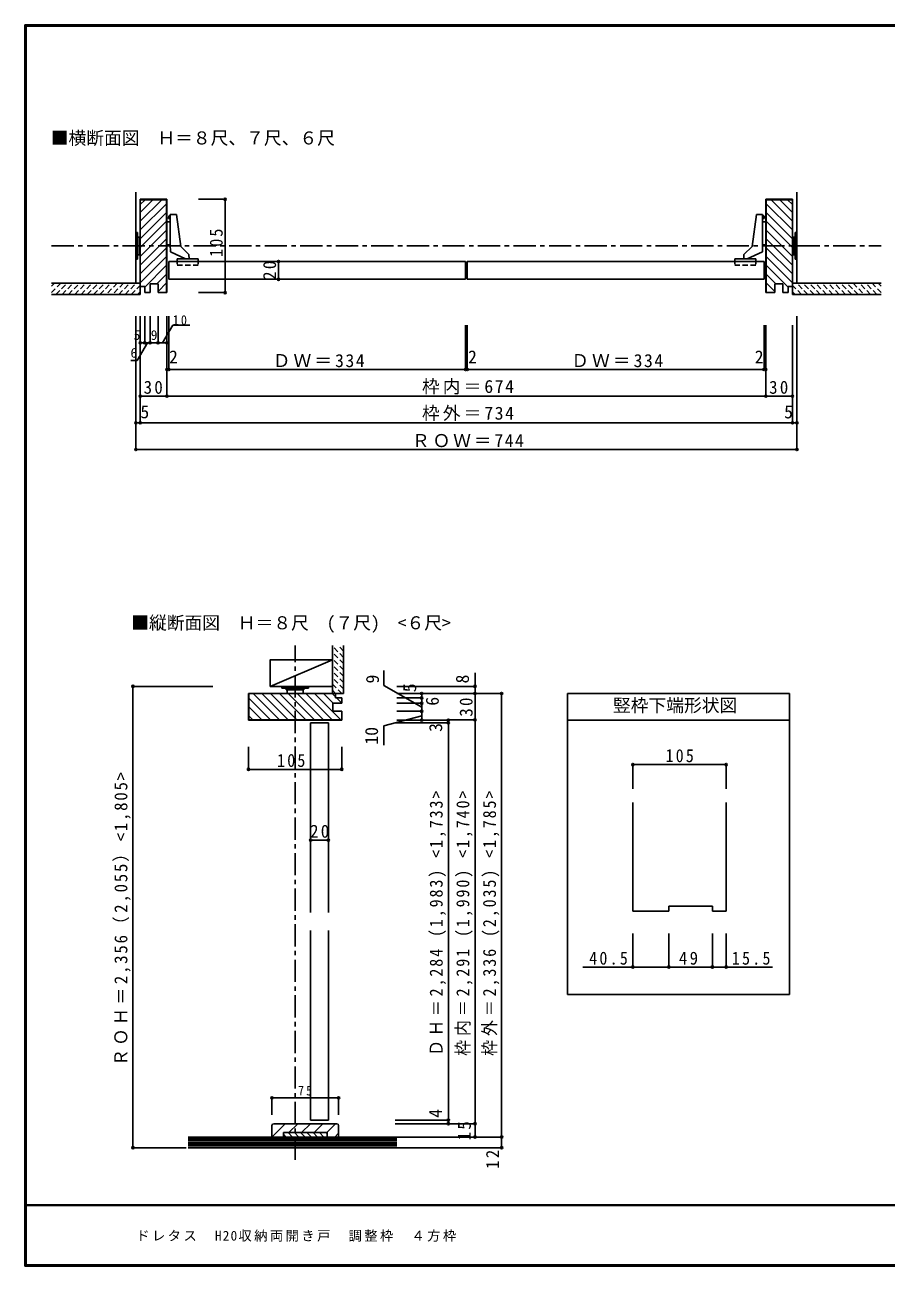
# Model space of a CAD drawing. Units: millimetres, scale not verified. Extents: x -973 to 977, y -718 to 696.
# Drawn here: x -973 to -4, y -701 to 696 of the extents above; entities that cross this region are included whole.
import ezdxf
from ezdxf.enums import TextEntityAlignment as Align

# ---------------------------------------------------------------- set-up
doc = ezdxf.new("R2010")
doc.units = ezdxf.units.MM
doc.header["$LTSCALE"] = 5
doc.header["$PDMODE"] = 32
doc.header["$PDSIZE"] = 2.5
doc.linetypes.add('CHAIN1', pattern=[8, 5, -1, 1, -1])
doc.linetypes.add('DASHED1', pattern=[1.8, 1.2, -0.6])
for name, color, linetype in [('0-0_補助線', 3, 'Continuous'), ('0-1_通り芯', 4, 'CHAIN1'), ('0-3_仕上げ', 2, 'Continuous'), ('0-4_枠', 3, 'Continuous'), ('0-6_扉', 6, 'Continuous'), ('0-7_金物', 7, 'Continuous'), ('0-A_文字', 7, 'Continuous'), ('0-B_寸法', 7, 'Continuous'), ('0-C_ハッチ', 4, 'Continuous'), ('F-1_枠', 6, 'Continuous'), ('F-A_文字', 7, 'Continuous')]:
    doc.layers.add(name, color=color, linetype=linetype)
doc.styles.add('ＭＳ ゴシック', font='')
doc.styles.get('ＭＳ ゴシック').set_extended_font_data('MS Gothic')

msp = doc.modelspace()

# ---------------------------------------------------------------- linework, layer by layer
at = {"layer": '0-0_補助線'}
for p, q in [((-362.639, -56.5), (-112.639, -56.5)), ((-362.639, -395.005), (-362.639, -56.5)), ((-112.639, -395.005), (-112.639, -56.5)), ((-362.639, -86.5), (-112.639, -86.5)), ((-288.955, -179.109), (-288.955, -301.474)), ((-183.955, -179.109), (-183.955, -301.474)), ((-288.955, -301.474), (-248.455, -301.474)), ((-248.455, -295.774), (-199.455, -295.774)), ((-248.455, -295.774), (-248.455, -301.474)), ((-199.455, -295.774), (-199.455, -301.474)), ((-199.455, -301.474), (-183.955, -301.474)), ((-112.639, -395.005), (-362.639, -395.005)), ((-680.166, -540.5), (-695.166, -555.5)), ((-695.139, -542.5), (-695.139, -555.5)), ((-622.139, -540.5), (-693.139, -540.5)), ((-666.024, -540.5), (-676.024, -550.5)), ((-651.881, -540.5), (-661.881, -550.5)), ((-637.739, -540.5), (-647.739, -550.5)), ((-623.597, -540.5), (-633.597, -550.5)), ((-620.139, -542.5), (-620.139, -555.5)), ((-620.139, -551.184), (-624.455, -555.5))]:
    msp.add_line(p, q, dxfattribs=at)
at = {"layer": '0-0_補助線', "color": 4}
for p, q in [((-288.955, -136.488), (-183.955, -136.488)), ((-288.955, -136.488), (-288.955, -163.621)), ((-183.955, -136.488), (-183.955, -163.621)), ((-288.955, -364.324), (-288.955, -326.565)), ((-248.455, -364.324), (-248.455, -326.565)), ((-199.455, -364.324), (-199.455, -326.565)), ((-183.955, -364.324), (-183.955, -326.565)), ((-248.455, -364.324), (-345.418, -364.324)), ((-199.455, -364.324), (-248.455, -364.324)), ((-131.951, -364.324), (-199.455, -364.324))]:
    msp.add_line(p, q, dxfattribs=at)
at = {"layer": '0-0_補助線', "color": 7}
for p, q in [((-682.139, -552.491), (-679.131, -555.5)), ((-677.06, -550.5), (-672.06, -555.5)), ((-669.989, -550.5), (-664.989, -555.5)), ((-662.918, -550.5), (-657.918, -555.5)), ((-655.847, -550.5), (-650.847, -555.5)), ((-648.775, -550.5), (-643.775, -555.5)), ((-641.704, -550.5), (-636.704, -555.5)), ((-634.633, -550.5), (-633.139, -551.994)), ((-633.139, -550.5), (-633.139, -555.5))]:
    msp.add_line(p, q, dxfattribs=at)
msp.add_lwpolyline([(-633.139, -550.5), (-682.139, -550.5), (-682.139, -555.5)], dxfattribs=at)
at = {"layer": '0-0_補助線'}
for centre, start, end in [((-693.139, -542.5), 90, 180), ((-622.139, -542.5), 0, 90)]:
    msp.add_arc(centre, 2, start, end, dxfattribs=at)
at = {"layer": '0-0_補助線', "color": 7}
for p in [(-288.955, -136.488), (-183.955, -136.488), (-288.955, -364.324), (-248.455, -364.324), (-199.455, -364.324), (-183.955, -364.324)]:
    msp.add_point(p, dxfattribs=at)
at = {"layer": '0-1_通り芯'}
for p, q in [((-943.333, 447), (-9.333, 447)), ((-669.139, -581.082), (-669.139, -2.5))]:
    msp.add_line(p, q, dxfattribs=at)
at = {"layer": '0-3_仕上げ', "color": 3}
for p, q in [((-848.333, 405), (-848.333, 507.5)), ((-104.333, 405), (-104.333, 507.5))]:
    msp.add_line(p, q, dxfattribs=at)
at = {"layer": '0-3_仕上げ'}
for p, q in [((-843.333, 405), (-943.333, 405)), ((-843.333, 392.5), (-943.333, 392.5)), ((-843.333, 405), (-843.333, 392.5)), ((-109.333, 405), (-9.333, 405)), ((-109.333, 405), (-109.333, 392.5)), ((-109.333, 392.5), (-9.333, 392.5)), ((-627.139, -56.5), (-627.139, -2.5)), ((-614.639, -56.5), (-614.639, -2.5)), ((-614.639, -56.5), (-627.139, -56.5)), ((-789.639, -555.5), (-554.639, -555.5)), ((-789.639, -567.5), (-554.639, -567.5))]:
    msp.add_line(p, q, dxfattribs=at)
at = {"layer": '0-3_仕上げ', "color": 7}
for p, q in [((-789.639, -557.5), (-554.639, -557.5)), ((-789.639, -559.5), (-554.639, -559.5)), ((-554.639, -561.5), (-789.639, -561.5)), ((-554.639, -563.5), (-789.639, -563.5)), ((-554.639, -565.5), (-789.639, -565.5))]:
    msp.add_line(p, q, dxfattribs=at)
at = {"layer": '0-3_仕上げ', "color": 4}
for points in [[(-627.139, -48.5), (-627.139, -18.5), (-697.139, -18.5), (-697.139, -48.5)], [(-627.139, -18.5), (-697.139, -48.5), (-627.139, -48.5)]]:
    msp.add_lwpolyline(points, dxfattribs=at)
at = {"layer": '0-4_枠'}
for p, q in [((-843.333, 499.5), (-813.333, 499.5)), ((-843.333, 499.5), (-843.333, 401.5)), ((-843.333, 499), (-813.833, 499)), ((-813.833, 394.5), (-813.833, 499)), ((-813.333, 394.5), (-813.333, 499.5)), ((-139.333, 394.5), (-139.333, 499.5)), ((-109.333, 499.5), (-139.333, 499.5)), ((-138.833, 394.5), (-138.833, 499)), ((-109.333, 499), (-138.833, 499)), ((-109.333, 499.5), (-109.333, 401.5)), ((-843.333, 401.5), (-838.333, 401.5)), ((-838.333, 394.5), (-838.333, 401.5)), ((-832.333, 394.5), (-838.333, 394.5)), ((-832.333, 404.5), (-823.333, 404.5)), ((-832.333, 404.5), (-832.333, 394.5)), ((-823.333, 404.5), (-823.333, 394.5)), ((-813.333, 394.5), (-823.333, 394.5)), ((-139.333, 394.5), (-129.333, 394.5)), ((-120.333, 404.5), (-129.333, 404.5)), ((-129.333, 404.5), (-129.333, 394.5)), ((-120.333, 404.5), (-120.333, 394.5)), ((-120.333, 394.5), (-114.333, 394.5)), ((-114.333, 394.5), (-114.333, 401.5)), ((-109.333, 401.5), (-114.333, 401.5)), ((-721.639, -56.5), (-623.639, -56.5)), ((-721.639, -56.5), (-721.639, -86.5)), ((-721.139, -56.5), (-721.139, -86)), ((-626.639, -67.5), (-626.639, -76.5)), ((-616.639, -67.5), (-626.639, -67.5)), ((-623.639, -56.5), (-623.639, -61.5)), ((-616.639, -76.5), (-626.639, -76.5)), ((-616.639, -76.5), (-616.639, -86.5)), ((-616.639, -86.5), (-721.639, -86.5)), ((-616.639, -86), (-721.139, -86)), ((-695.139, -555.5), (-620.139, -555.5))]:
    msp.add_line(p, q, dxfattribs=at)
msp.add_lwpolyline([(-616.639, -67.5), (-616.639, -61.5), (-623.639, -61.5)], dxfattribs=at)
at = {"layer": '0-6_扉'}
for p, q in [((-811.333, 429.5), (-477.333, 429.5)), ((-811.333, 429.5), (-811.333, 409.5)), ((-477.333, 429.5), (-477.333, 409.5)), ((-475.333, 429.5), (-141.333, 429.5)), ((-475.333, 429.5), (-475.333, 409.5)), ((-141.333, 429.5), (-141.333, 409.5)), ((-811.333, 409.5), (-477.333, 409.5)), ((-475.333, 409.5), (-141.333, 409.5)), ((-631.638, -89.5), (-651.638, -89.5)), ((-651.638, -303), (-651.638, -89.5)), ((-631.638, -303), (-631.638, -89.5)), ((-651.638, -536.5), (-651.638, -323)), ((-631.638, -536.5), (-631.638, -323)), ((-651.638, -536.5), (-631.638, -536.5))]:
    msp.add_line(p, q, dxfattribs=at)
at = {"layer": '0-7_金物'}
for p, q in [((-811.351, 480.603), (-811.566, 477.809)), ((-810.139, 477.572), (-811.566, 477.809)), ((-811.351, 480.603), (-809.724, 481.823)), ((-810.139, 478.784), (-809.672, 479.018)), ((-810.139, 477.572), (-810.139, 478.784)), ((-809.732, 482.291), (-809.583, 474.241)), ((-802.733, 482.242), (-809.732, 482.291)), ((-802.733, 482.242), (-797.813, 446.251)), ((-149.934, 482.242), (-154.854, 446.251)), ((-149.934, 482.242), (-142.934, 482.291)), ((-142.934, 482.291), (-143.083, 474.241)), ((-142.527, 478.784), (-142.995, 479.018)), ((-141.315, 480.603), (-142.943, 481.823)), ((-142.527, 477.572), (-142.527, 478.784)), ((-142.527, 477.572), (-141.1, 477.809)), ((-141.315, 480.603), (-141.1, 477.809)), ((-848.333, 462), (-848.333, 432)), ((-848.333, 462), (-846.333, 462)), ((-846.333, 462), (-846.333, 432)), ((-813.333, 474.241), (-809.583, 474.241)), ((-813.333, 474.241), (-813.333, 448.341)), ((-809.583, 448.341), (-809.583, 474.241)), ((-143.083, 448.341), (-143.083, 474.241)), ((-139.333, 474.241), (-143.083, 474.241)), ((-139.333, 474.241), (-139.333, 448.341)), ((-104.333, 462), (-106.333, 462)), ((-106.333, 432), (-106.333, 462)), ((-104.333, 432), (-104.333, 462)), ((-846.333, 457), (-844.333, 457)), ((-844.333, 457), (-844.333, 437)), ((-844.333, 456), (-843.333, 456)), ((-813.333, 448.341), (-809.58, 448.341)), ((-809.532, 440.484), (-809.583, 448.791)), ((-143.134, 440.484), (-143.083, 448.791)), ((-139.333, 448.341), (-143.086, 448.341)), ((-108.333, 456), (-109.333, 456)), ((-108.333, 437), (-108.333, 457)), ((-106.333, 457), (-108.333, 457)), ((-846.333, 437), (-844.333, 437)), ((-844.333, 438), (-843.333, 438)), ((-792.354, 432.5), (-809.532, 440.484)), ((-797.813, 446.251), (-788.719, 437.562)), ((-788.719, 437.562), (-788.478, 432.5)), ((-163.947, 437.562), (-164.188, 432.5)), ((-154.854, 446.251), (-163.947, 437.562)), ((-160.313, 432.5), (-143.134, 440.484)), ((-108.333, 438), (-109.333, 438)), ((-106.333, 437), (-108.333, 437)), ((-848.333, 432), (-846.333, 432)), ((-801.941, 432.5), (-778.391, 432.5)), ((-150.726, 432.5), (-174.276, 432.5)), ((-104.333, 432), (-106.333, 432)), ((-654.139, -48.5), (-684.139, -48.5)), ((-684.139, -48.5), (-684.139, -50.5)), ((-654.139, -50.5), (-684.139, -50.5)), ((-679.139, -50.5), (-679.139, -52.5)), ((-659.139, -52.5), (-679.139, -52.5)), ((-678.139, -56.5), (-678.139, -52.5)), ((-660.139, -52.5), (-660.139, -56.5)), ((-659.139, -50.5), (-659.139, -52.5)), ((-654.139, -48.5), (-654.139, -50.5))]:
    msp.add_line(p, q, dxfattribs=at)
at = {"layer": '0-7_金物', "linetype": 'DASHED1'}
for p, q in [((-801.941, 432.5), (-801.941, 425.51)), ((-801.941, 425.51), (-778.391, 425.51)), ((-778.391, 432.5), (-778.391, 425.51)), ((-174.276, 432.5), (-174.276, 425.51)), ((-150.726, 425.51), (-174.276, 425.51)), ((-150.726, 432.5), (-150.726, 425.51))]:
    msp.add_line(p, q, dxfattribs=at)
at = {"layer": '0-A_文字', "color": 4}
for p, q in [((-526.639, -61.5), (-554.639, -61.5)), ((-526.639, -67.5), (-554.639, -67.5)), ((-526.639, -81.5), (-569.213, -92.907)), ((-526.639, -76.5), (-554.639, -76.5)), ((-569.213, -92.907), (-569.213, -114.776)), ((-554.639, -86.5), (-526.639, -86.5)), ((-526.639, -86.5), (-554.639, -86.5))]:
    msp.add_line(p, q, dxfattribs=at)
msp.add_lwpolyline([(-526.639, -72), (-569.213, -47.42), (-569.213, -30.57)], dxfattribs=at)
at = {"layer": '0-A_文字'}
for p in [(-526.639, -56.5), (-526.639, -61.5), (-526.639, -67.5), (-526.639, -76.5), (-526.639, -86.5), (-526.639, -86.5)]:
    msp.add_point(p, dxfattribs=at)
at = {"layer": '0-B_寸法', "color": 4}
for p, q in [((-747.899, 499.5), (-777.899, 499.5)), ((-747.899, 499.5), (-747.899, 394.5)), ((-699.741, 429.5), (-687.847, 429.5)), ((-687.847, 429.5), (-687.847, 409.5)), ((-699.741, 409.5), (-687.847, 409.5)), ((-747.899, 394.5), (-777.899, 394.5)), ((-848.333, 218), (-848.333, 368)), ((-843.333, 368), (-843.333, 248)), ((-838.333, 338), (-838.333, 368)), ((-832.333, 338), (-832.333, 368)), ((-823.333, 338), (-823.333, 368)), ((-813.333, 338), (-813.333, 368)), ((-811.333, 308), (-811.333, 368)), ((-104.333, 218), (-104.333, 368)), ((-818.333, 338), (-806.786, 358)), ((-813.333, 358), (-813.333, 278)), ((-806.786, 358), (-787.442, 358)), ((-477.333, 308), (-477.333, 358)), ((-475.333, 308), (-475.333, 358)), ((-141.333, 308), (-141.333, 358)), ((-139.333, 308), (-139.333, 358)), ((-139.333, 358), (-139.333, 278)), ((-109.333, 358), (-109.333, 248)), ((-835.333, 338), (-846.88, 318)), ((-843.333, 338), (-813.333, 338)), ((-853.991, 318), (-846.88, 318)), ((-139.333, 308), (-813.333, 308)), ((-843.333, 278), (-109.333, 278)), ((-848.333, 248), (-104.333, 248)), ((-848.333, 218), (-104.333, 218)), ((-466.639, -555.5), (-466.639, -33.354)), ((-851.639, -48.5), (-761.639, -48.5)), ((-851.639, -48.5), (-851.639, -567.5)), ((-466.639, -48.5), (-554.639, -48.5)), ((-436.639, -56.5), (-554.639, -56.5)), ((-554.639, -56.5), (-436.639, -56.5)), ((-526.639, -86.5), (-526.639, -56.5)), ((-436.639, -567.5), (-436.639, -56.5)), ((-556.639, -89.5), (-496.639, -89.5)), ((-496.639, -86.5), (-554.639, -86.5)), ((-496.639, -86.174), (-466.639, -86.174)), ((-496.639, -540.5), (-496.639, -86.5)), ((-721.639, -141.831), (-721.639, -116.46)), ((-616.639, -141.831), (-616.639, -116.46)), ((-721.639, -141.831), (-616.639, -141.831)), ((-651.638, -210.585), (-651.638, -221.5)), ((-631.638, -221.5), (-651.638, -221.5)), ((-631.638, -210.585), (-631.638, -221.5)), ((-695.139, -530.583), (-695.139, -511.445)), ((-620.139, -511.445), (-695.139, -511.445)), ((-620.139, -530.583), (-620.139, -511.445)), ((-556.639, -536.5), (-496.639, -536.5)), ((-556.639, -540.5), (-466.639, -540.5)), ((-556.639, -555.5), (-466.639, -555.5)), ((-496.639, -555.5), (-436.639, -555.5)), ((-851.639, -567.5), (-791.639, -567.5)), ((-556.639, -567.5), (-436.639, -567.5))]:
    msp.add_line(p, q, dxfattribs=at)
at = {"layer": '0-B_寸法'}
for p in [(-747.899, 499.5), (-687.847, 429.5), (-687.847, 409.5), (-747.899, 394.5), (-843.333, 338), (-838.333, 338), (-832.333, 338), (-823.333, 338), (-813.333, 338), (-813.333, 308), (-811.333, 308), (-477.333, 308), (-475.333, 308), (-141.333, 308), (-139.333, 308), (-843.333, 278), (-813.333, 278), (-139.333, 278), (-109.333, 278), (-848.333, 248), (-843.333, 248), (-109.333, 248), (-104.333, 248), (-848.333, 218), (-104.333, 218), (-851.639, -48.5), (-466.639, -48.5), (-466.639, -56.5), (-436.639, -56.5), (-436.639, -56.5), (-496.639, -86.5), (-496.639, -89.5), (-466.639, -86.174), (-721.639, -141.831), (-616.639, -141.831), (-651.638, -221.5), (-631.638, -221.5), (-695.139, -511.445), (-620.139, -511.445), (-496.639, -536.5), (-496.639, -540.5), (-466.639, -540.5), (-466.639, -540.5), (-466.639, -555.5), (-466.639, -555.5), (-436.639, -555.5), (-851.639, -567.5), (-436.639, -567.5)]:
    msp.add_point(p, dxfattribs=at)
at = {"layer": '0-C_ハッチ'}
for p, q in [((-843.333, 474.951), (-819.284, 499)), ((-843.333, 484.85), (-829.183, 499)), ((-843.333, 493.588), (-837.921, 499)), ((-843.333, 465.051), (-813.833, 494.551)), ((-109.333, 465.051), (-138.833, 494.551)), ((-109.333, 474.951), (-133.383, 499)), ((-109.333, 484.85), (-123.483, 499)), ((-109.333, 493.588), (-114.745, 499)), ((-843.333, 455.152), (-813.833, 484.652)), ((-109.333, 455.152), (-138.833, 484.652)), ((-843.333, 445.252), (-813.833, 474.752)), ((-843.333, 435.353), (-813.833, 464.853)), ((-109.333, 445.252), (-138.833, 474.752)), ((-109.333, 435.353), (-138.833, 464.853)), ((-843.333, 425.453), (-813.833, 454.953)), ((-109.333, 425.453), (-138.833, 454.953)), ((-843.333, 415.554), (-813.833, 445.054)), ((-843.333, 405.654), (-813.833, 435.154)), ((-109.333, 415.554), (-138.833, 445.054)), ((-109.333, 405.654), (-138.833, 435.154)), ((-813.833, 425.255), (-838.333, 400.755)), ((-138.833, 425.255), (-114.333, 400.755)), ((-824.688, 404.5), (-813.833, 415.355)), ((-813.833, 405.456), (-823.333, 395.956)), ((-127.978, 404.5), (-138.833, 415.355)), ((-138.833, 405.456), (-129.333, 395.956)), ((-696.367, -86.5), (-721.139, -61.728)), ((-686.468, -86.5), (-716.468, -56.5)), ((-676.568, -86.5), (-706.569, -56.5)), ((-666.669, -86.5), (-696.669, -56.5)), ((-656.769, -86.5), (-686.77, -56.5)), ((-646.87, -86.5), (-676.87, -56.5)), ((-636.97, -86.5), (-666.971, -56.5)), ((-627.071, -86.5), (-657.071, -56.5)), ((-617.172, -86.5), (-647.172, -56.5)), ((-626.272, -67.5), (-637.272, -56.5)), ((-627.373, -56.5), (-623.639, -60.233)), ((-622.373, -61.5), (-616.639, -67.233)), ((-706.267, -86.5), (-721.139, -71.628)), ((-716.166, -86.5), (-721.139, -81.527)), ((-616.639, -77.133), (-617.272, -76.5))]:
    msp.add_line(p, q, dxfattribs=at)
at = {"layer": '0-C_ハッチ', "linetype": 'DASHED1'}
for p, q in [((-943.333, 394.576), (-932.91, 405)), ((-943.333, 401.647), (-939.981, 405)), ((-938.339, 392.5), (-925.839, 405)), ((-931.268, 392.5), (-918.768, 405)), ((-924.197, 392.5), (-911.696, 405)), ((-917.125, 392.5), (-904.625, 405)), ((-910.054, 392.5), (-897.554, 405)), ((-902.983, 392.5), (-890.483, 405)), ((-895.912, 392.5), (-883.412, 405)), ((-888.841, 392.5), (-876.341, 405)), ((-869.27, 405), (-881.77, 392.5)), ((-862.199, 405), (-874.699, 392.5)), ((-867.628, 392.5), (-855.128, 405)), ((-860.557, 392.5), (-848.057, 405)), ((-853.486, 392.5), (-843.333, 402.653)), ((-846.415, 392.5), (-843.333, 395.581)), ((-99.18, 392.5), (-109.333, 402.653)), ((-106.252, 392.5), (-109.333, 395.581)), ((-92.109, 392.5), (-104.609, 405)), ((-85.038, 392.5), (-97.538, 405)), ((-77.967, 392.5), (-90.467, 405)), ((-70.896, 392.5), (-83.396, 405)), ((-63.825, 392.5), (-76.325, 405)), ((-56.754, 392.5), (-69.254, 405)), ((-49.683, 392.5), (-62.183, 405)), ((-42.612, 392.5), (-55.112, 405)), ((-35.541, 392.5), (-48.041, 405)), ((-40.97, 405), (-28.47, 392.5)), ((-21.399, 392.5), (-33.899, 405)), ((-14.328, 392.5), (-26.828, 405)), ((-9.333, 394.576), (-19.757, 405)), ((-9.333, 401.647), (-12.686, 405)), ((-614.639, -15.84), (-627.139, -3.34)), ((-614.639, -22.911), (-627.139, -10.412)), ((-614.639, -8.769), (-620.909, -2.5)), ((-614.639, -29.982), (-627.139, -17.483)), ((-614.639, -37.054), (-627.139, -24.554)), ((-614.639, -44.125), (-627.139, -31.625)), ((-614.639, -51.196), (-627.139, -38.696)), ((-616.406, -56.5), (-627.139, -45.767)), ((-623.477, -56.5), (-627.139, -52.838))]:
    msp.add_line(p, q, dxfattribs=at)
at = {"layer": 'F-1_枠'}
for p, q in [((-973.347, 695.833), (-973.347, -700.833)), ((-973.347, 695.833), (976.653, 695.833)), ((-973.347, 695), (976.653, 695)), ((-973.347, 694.167), (976.653, 694.167)), ((-972.514, 695.833), (-972.514, -700.833)), ((-971.68, 695.833), (-971.68, -700.833)), ((976.653, -631.667), (-973.347, -631.667)), ((976.653, -632.5), (-973.347, -632.5)), ((976.653, -699.167), (-973.347, -699.167)), ((976.653, -700), (-973.347, -700)), ((976.653, -700.833), (-973.347, -700.833))]:
    msp.add_line(p, q, dxfattribs=at)

# ---------------------------------------------------------------- texts
at = {"layer": '0-0_補助線', "color": 7, "style": 'ＭＳ ゴシック'}
msp.add_text('竪枠下端形状図', height=14.66, dxfattribs=at).set_placement((-311.389, -81.5), align=Align.BOTTOM_LEFT)
at = {"layer": '0-0_補助線', "color": 7, "char_height": 14.66, "attachment_point": 7, "style": 'ＭＳ ゴシック'}
for s, insert in [('\\T1.27;\\W0.9;105', (-252.144, -133.988)), ('\\T1.28;\\W0.9;40.5', (-338.104, -361.824)), ('\\T1.27;\\W0.95;49', (-237.08, -361.824)), ('\\T1.28;\\W0.9;15.5', (-177.569, -361.824))]:
    msp.add_mtext(s, dxfattribs=dict(at, insert=insert))
at = {"layer": '0-A_文字', "style": 'ＭＳ ゴシック'}
for s, p in [('■横断面図\u3000Ｈ＝８尺、７尺、６尺', (-944.174, 556.823)), ('■縦断面図\u3000Ｈ＝８尺\u3000(７尺)\u3000<６尺>', (-853.604, 11.321))]:
    msp.add_text(s, height=14.66, dxfattribs=at).set_placement(p, align=Align.BOTTOM_LEFT)
for s, p in [('9', (-570.344, -45.237)), ('5', (-528.529, -55.13)), ('6', (-503.049, -70.257)), ('10', (-571.38, -114.086))]:
    msp.add_text(s, height=14.66, rotation=90, dxfattribs=at).set_placement(p, align=Align.BOTTOM_LEFT)
at = {"layer": '0-B_寸法', "style": 'ＭＳ ゴシック'}
for s, height, p in [('5', 11, (-850.833, 338)), ('9', 11, (-831.583, 338)), ('6', 11, (-854.38, 318)), ('2', 14.66, (-811.046, 310.5)), ('2', 14.66, (-474.472, 310.5)), ('2', 14.66, (-151.774, 310.5)), ('5', 14.66, (-843.281, 248.745)), ('5', 14.66, (-118.72, 248.646))]:
    msp.add_text(s, height=height, dxfattribs=at).set_placement(p, align=Align.BOTTOM_LEFT)
for s, p in [('8', (-469.139, -45.201)), ('3', (-499.206, -99.714)), ('4', (-499.327, -533.84))]:
    msp.add_text(s, height=14.66, rotation=90, dxfattribs=at).set_placement(p, align=Align.BOTTOM_LEFT)
at = {"layer": '0-B_寸法', "char_height": 14.66, "attachment_point": 7, "rotation": 90, "style": 'ＭＳ ゴシック'}
for s, insert in [('\\T1.27;\\W0.9;105', (-750.399, 434.75)), ('\\T1.27;\\W0.95;20', (-690.347, 408.875)), ('\\T1.27;\\W0.95;30', (-469.139, -82.587)), ('\\T1.21;\\W0.95;ＲＯＨ＝2,356（2,055）<1,805>', (-854.139, -475.5)), ('\\T1.24;\\W0.9;ＤＨ＝2,284\\~(1,983)\\~<1,733>', (-499.139, -464.25)), ('\\T1.24;\\W0.9;枠内＝2,291\\~(1,990)\\~<1,740>', (-469.139, -464.25)), ('\\T1.24;\\W0.9;枠外＝2,336\\~(2,035)\\~<1,785>', (-439.139, -464.25)), ('\\T1.27;\\W0.95;15', (-471.147, -559.323)), ('\\T1.27;\\W0.95;12', (-439.635, -591.369))]:
    msp.add_mtext(s, dxfattribs=dict(at, insert=insert))
at = {"layer": '0-B_寸法', "attachment_point": 7, "style": 'ＭＳ ゴシック'}
for s, insert, char_height in [('\\T1.36;\\W0.9;10', (-806.786, 358), 11), ('\\T1.17;ＤＷ＝334', (-694.333, 310.5), 14.66), ('\\T1.17;ＤＷ＝334', (-358.333, 310.5), 14.66), ('\\T1.27;\\W0.95;30', (-839.583, 280.5), 14.66), ('\\T1.17;枠内＝674', (-526.333, 280), 14.66), ('\\T1.27;\\W0.95;30', (-135.583, 280.5), 14.66), ('\\T1.17;枠外＝734', (-526.333, 250), 14.66), ('\\T1.16;ＲＯＷ＝744', (-537.583, 220.5), 14.66), ('\\T1.27;\\W0.9;105', (-689.389, -139.331), 14.66), ('\\T1.27;\\W0.95;20', (-652.263, -219), 14.66), ('\\T1.36;\\W0.9;75', (-665.764, -508.945), 11)]:
    msp.add_mtext(s, dxfattribs=dict(at, insert=insert, char_height=char_height))
at = {"layer": 'F-A_文字', "insert": (-847.938, -673.333), "char_height": 11, "attachment_point": 7, "style": 'ＭＳ ゴシック'}
msp.add_mtext('\\T1.18;ドレタス\u3000H20収納両開き戸\u3000調整枠\u3000４方枠', dxfattribs=at)

doc.saveas('drawing.dxf')
